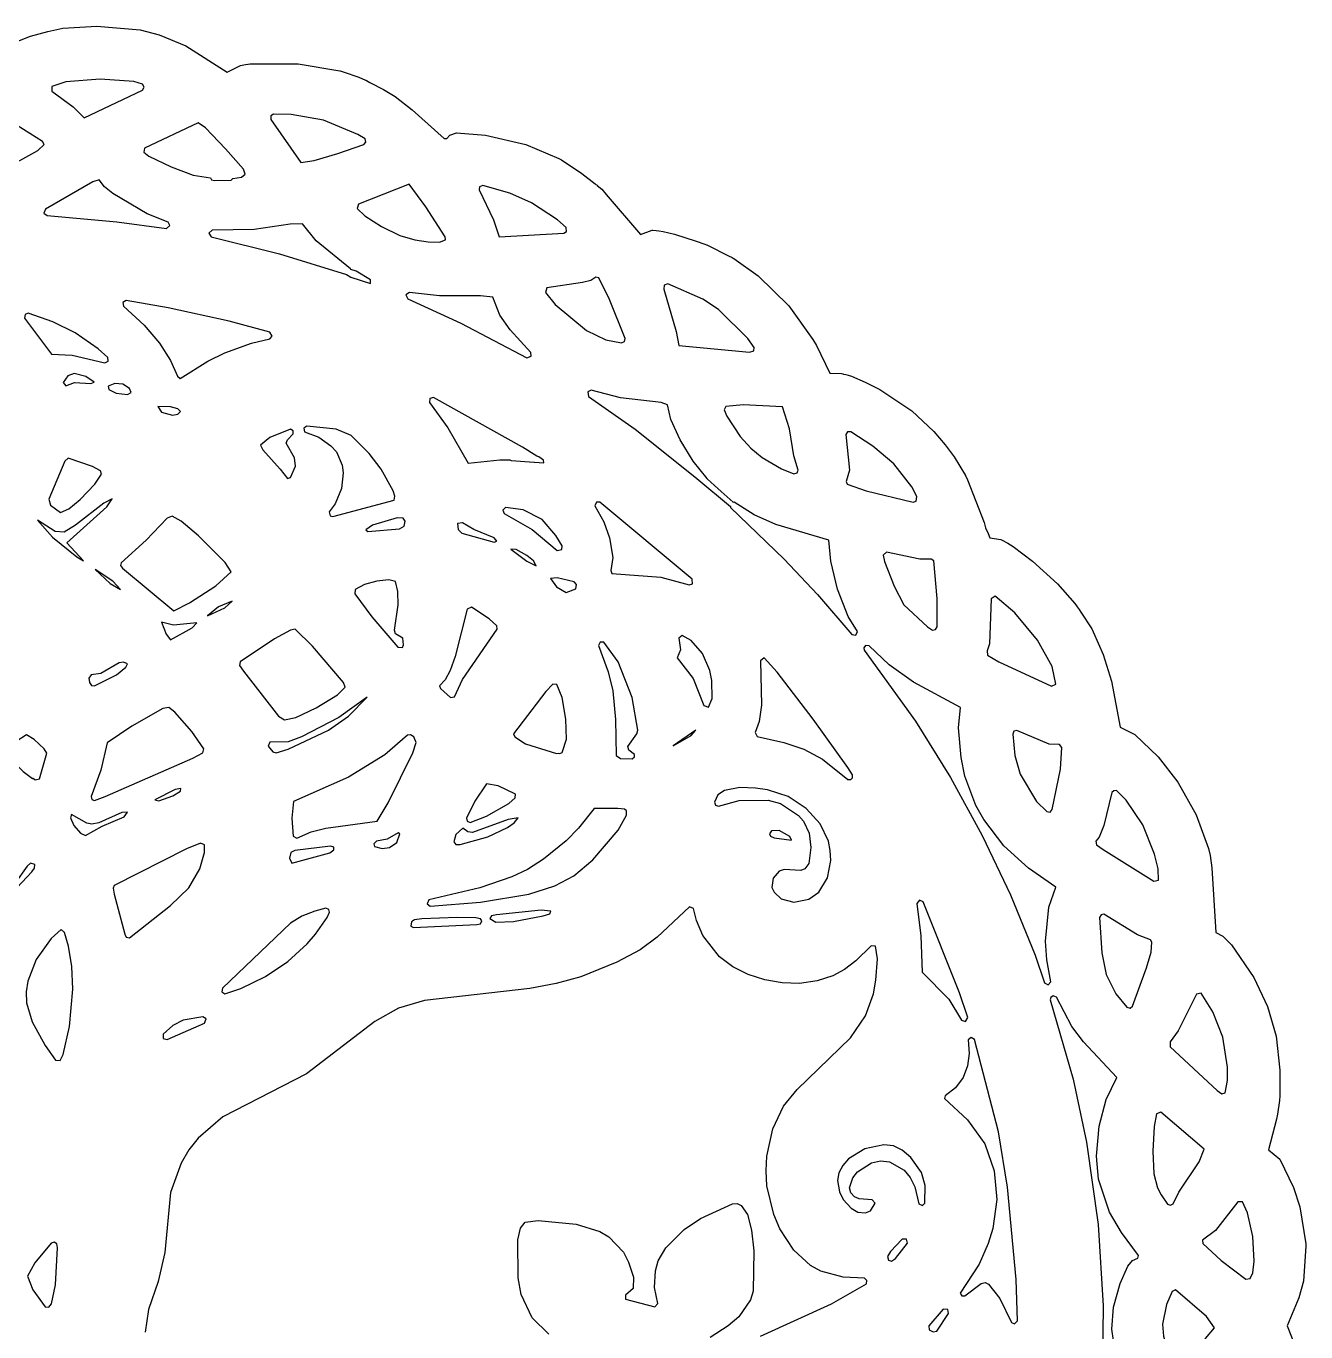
# Model space of a CAD drawing. Header units: millimetres. Extents: x 0 to 300, y 0 to 299.
# Drawn here: x 153.7 to 300.3, y 149.1 to 298.7 of the extents above; entities that cross this region are included whole.
import ezdxf

# ---------------------------------------------------------------- set-up
doc = ezdxf.new("R2010")
doc.units = ezdxf.units.MM
doc.layers.add('CUT', color=7, linetype='CONTINUOUS')

msp = doc.modelspace()

# ---------------------------------------------------------------- linework, layer by layer
at = {"layer": 'CUT'}
for points in [[(152.3274, 296.8481), (154.1507, 297.5825), (156.1481, 298.0993), (157.8777, 298.4801), (161.7654, 298.7254), (166.7408, 298.3007), (168.9049, 297.7445), (171.9709, 296.4695), (176.7105, 293.4317), (178.2293, 294.2301), (178.7912, 294.3432), (179.0625, 294.3718), (179.0996, 294.3757), (179.1118, 294.377), (179.3259, 294.3996), (184.8503, 294.4029), (189.6079, 293.6183), (189.6094, 293.6178), (189.6115, 293.6171), (189.643, 293.6068), (189.9924, 293.4926), (191.801, 292.8837), (192.5618, 292.5259), (192.5692, 292.522), (192.6523, 292.4791), (193.0436, 292.2765), (194.6281, 291.4565), (195.9317, 290.6646), (197.9053, 289.145), (201.5533, 285.8611), (201.8802, 285.8618), (202.201, 286.219), (202.9897, 286.5131), (206.2924, 286.2373), (210.9275, 285.1471), (214.7031, 283.5584), (214.7938, 283.5059), (214.8653, 283.4645), (214.9238, 283.4306), (214.9996, 283.3868), (217.3344, 281.8441), (218.8723, 280.653), (218.9446, 280.597), (219.0756, 280.4955), (219.1073, 280.471), (219.611, 280.0273), (220.1383, 279.4495), (224.0485, 274.8685), (225.4095, 275.3608), (225.4766, 275.3511), (225.8515, 275.2966), (226.1485, 275.2534), (226.6684, 275.1779), (227.9471, 274.899), (230.4208, 274.0893), (231.4274, 273.736), (231.6222, 273.6677), (231.6414, 273.6609), (231.6453, 273.6596), (234.297, 272.3461), (234.4143, 272.2818), (234.5529, 272.2059), (234.6555, 272.1496), (234.7541, 272.0956), (237.5336, 270.1332), (241.0677, 266.6865), (243.7855, 262.8314), (244.205, 262.1274), (245.7322, 258.9799), (247.0942, 258.9142), (247.2435, 258.8791), (247.3216, 258.8608), (247.5835, 258.7992), (247.8292, 258.7414), (248.2263, 258.6368), (249.7945, 257.9454), (251.4674, 257.0797), (255.1343, 254.6439), (257.6682, 252.2961), (258.9454, 250.7591), (260.0072, 249.3807), (261.2971, 247.2308), (261.3044, 247.2154), (261.3205, 247.1817), (261.3347, 247.152), (261.531, 246.741), (263.4171, 241.8437), (263.5825, 241.259), (263.8928, 240.6088), (264.0864, 240.1059), (265.339, 239.8971), (265.4106, 239.8738), (266.1488, 239.4863), (266.7367, 239.1012), (268.9848, 237.4394), (271.8267, 234.8122), (273.8055, 232.5697), (273.9913, 232.3162), (274.0881, 232.1842), (274.3076, 231.8849), (274.517, 231.5994), (275.7485, 229.6582), (275.9017, 229.3442), (277.0716, 226.7225), (278.016, 223.6693), (278.9941, 218.3917), (280.6069, 217.6109), (280.6845, 217.553), (283.3826, 215.0023), (285.5994, 212.1169), (287.705, 208.3629), (289.1208, 204.4991), (289.3025, 203.7009), (289.5054, 202.2756), (289.9594, 194.8787), (290.7696, 194.467), (291.7739, 193.4627), (294.34, 189.7407), (295.8984, 186.4136), (296.8766, 182.9938), (297.3044, 179.1237), (297.3047, 176.1677), (297.2694, 175.6466), (297.0424, 174.0568), (296.916, 173.5168), (296.0083, 169.9763), (297.2946, 168.9232), (298.8858, 165.658), (299.6, 163.4522), (300.2793, 159.2241), (300.2868, 158.9936), (300.2871, 158.9815), (300.2876, 158.9678), (300.2877, 158.9657), (300.0147, 154.9466), (299.4917, 153.0203), (298.1514, 149.8021), (299.5571, 146.2364)], [(237.8072, 148.641), (245.9525, 152.3357), (249.9305, 154.6494), (249.9965, 155.0096), (249.7349, 155.2657), (247.2579, 155.415), (244.712, 156.0931), (243.5425, 156.7295), (241.6132, 158.4783), (240.0272, 160.9447), (239.3331, 162.5837), (238.5473, 165.8471), (238.4513, 167.577), (238.5164, 169.2405), (239.2104, 172.4088), (240.4462, 174.9848), (242.0212, 176.9009), (248.1317, 182.7978), (249.849, 185.3316), (250.7537, 187.872), (251.0298, 189.4288), (251.2069, 191.8504), (250.9711, 193.3312), (250.4695, 193.3377), (248.721, 191.6222), (247.4324, 190.65), (246.0885, 189.9187), (244.2955, 189.34), (242.2737, 189.0556), (240.276, 189.1208), (238.3079, 189.4488), (236.3741, 190.069), (234.6434, 190.9485), (233.1075, 192.1042), (231.2017, 194.5581), (230.4573, 196.2552), (230.1427, 197.6252), (229.684, 197.8211), (225.9476, 194.3638), (224.0315, 192.9037), (221.3606, 191.4902), (217.2119, 189.7944), (214.3761, 189.0311), (211.3702, 188.4842), (199.294, 187.0962), (196.3117, 186.2208), (193.6045, 184.6998), (185.7902, 178.6953), (176.1957, 173.7777), (173.387, 171.3031), (172.3163, 169.9719), (171.42, 168.4563), (170.2214, 165.0895), (169.5493, 158.2047), (168.7921, 154.9035), (167.6982, 151.7058), (167.2888, 149.0988)], [(278.4272, 146.8409), (278.0522, 149.4395), (278.2644, 151.9529), (279.028, 154.6521), (279.9076, 156.653), (280.4279, 157.2942), (281.0203, 157.5802), (281.1269, 157.8651), (279.1716, 160.527), (277.7789, 162.8579), (276.5404, 166.6109), (276.2988, 169.2681), (276.6058, 172.6849), (277.3937, 175.7467), (278.6448, 178.2712), (274.7922, 182.3464), (273.4819, 184.117), (271.7027, 187.4723), (271.3349, 187.6346), (271.0532, 187.4546), (271.004, 187.1594), (273.6259, 178.0815), (275.1408, 170.8441), (276.4767, 161.4288), (277.0502, 152.1028), (276.9302, 142.8074)], [(213.5506, 148.8731), (211.6629, 150.7304), (210.3865, 153.415), (210.0347, 155.3149), (210.0085, 159.6809), (210.3134, 161.0235), (210.8406, 161.6988), (212.3447, 161.8751), (216.6729, 161.4819), (219.3829, 160.6246), (220.4398, 160.0074), (222.0898, 158.2422), (222.6879, 157.1056), (223.2629, 155.38), (223.1988, 154.0972), (222.3514, 153.3316), (222.3433, 152.8714), (225.6975, 152.0052), (226.0532, 152.3793), (225.6659, 154.1968), (225.758, 156.1405), (226.0723, 157.2699), (226.9628, 158.7595), (229.0527, 160.8492), (230.9185, 162.1254), (234.5885, 163.7938), (235.1324, 163.8364), (235.5824, 163.6166), (236.3149, 162.5628), (236.7841, 160.78), (237.0269, 158.4004), (236.9666, 153.7952), (236.6624, 152.8175), (235.3261, 150.8391), (234.1067, 149.8026), (232.0414, 148.4832)]]:
    msp.add_lwpolyline(points, dxfattribs=at)
for points in [[(166.9922, 291.3907), (167.1899, 291.7343), (166.9848, 292.0734), (166.0051, 292.3826), (162.1606, 292.6522), (158.2222, 292.3567), (156.6232, 291.8199), (156.6308, 291.2719), (159.0426, 289.4622), (160.3257, 288.2328)], [(147.7278, 283.0178), (149.556, 282.5527), (150.806, 282.6178), (152.9547, 283.3465), (155.0002, 284.4596), (155.7235, 285.1763), (155.555, 285.4985), (152.6446, 287.3287), (150.2466, 288.6124), (144.5527, 285.4447), (144.3736, 285.1641), (144.4763, 284.8475), (145.8289, 283.9516)], [(172.8056, 281.6341), (174.8048, 281.3364), (174.9063, 281.1335), (175.2389, 281.0428), (177.1736, 281.073), (177.3325, 281.2637), (178.3529, 281.4274), (178.7626, 281.7608), (178.5529, 282.3384), (176.5068, 284.6774), (174.2313, 287.0737), (173.3805, 287.6558), (167.2312, 284.7369), (167.155, 284.2726), (167.7165, 283.8441), (170.2865, 282.5906)], [(186.6635, 283.3301), (189.3891, 284.1167), (192.3671, 285.1788), (192.593, 285.4263), (192.4945, 285.817), (191.668, 286.3026), (187.7434, 287.9485), (184.0474, 288.5984), (182.009, 288.6303), (181.7064, 288.4331), (181.7134, 288.0391), (185.1426, 283.1003)], [(169.7328, 275.5315), (170.1391, 275.8677), (169.9465, 276.2595), (167.5419, 277.2357), (163.6185, 279.5595), (162.6392, 280.3173), (162.0539, 281.1218), (161.3245, 280.8782), (155.8989, 277.7622), (155.6941, 277.3118), (156.0609, 277.0201), (164.0724, 276.2943)], [(196.4887, 274.7471), (198.208, 274.2395), (199.7245, 274.0261), (201.0352, 273.9701), (201.7097, 274.2539), (201.6914, 274.5843), (199.4797, 278.0079), (197.5429, 280.6066), (191.7453, 278.3275), (191.6081, 277.8164), (192.4895, 276.999), (194.3693, 275.7777)], [(207.8818, 274.5952), (215.2678, 274.9972), (215.5757, 275.2065), (215.5227, 275.6418), (214.5317, 276.5218), (211.5824, 278.4908), (209.0995, 279.57), (205.992, 280.4593), (205.6242, 280.3096), (205.5645, 279.9505), (207.2015, 276.5349)], [(190.375, 270.2623), (190.8676, 269.9787), (193.1046, 269.2532), (193.1046, 269.6764), (191.4722, 270.6438), (190.8575, 270.8359), (190.8372, 270.9044), (186.8931, 274.1408), (185.3249, 276.0585), (183.9321, 276.0268), (179.7816, 275.4218), (174.9875, 275.3504), (174.6154, 275.0158), (174.8791, 274.5904), (182.6978, 272.6306)], [(220.0932, 262.7981), (221.875, 262.4312), (222.2403, 262.6028), (222.2882, 262.9351), (220.5128, 267.413), (219.2827, 269.9001), (218.9448, 269.9489), (218.3804, 269.5971), (217.4022, 269.3466), (213.3379, 268.73), (213.1907, 268.1928), (214.2822, 266.8451), (217.8698, 263.8495)], [(211.0358, 260.734), (211.5277, 260.9072), (211.4907, 261.3369), (209.1187, 263.9466), (207.9271, 265.5949), (207.125, 267.6657), (205.7142, 267.8337), (201.032, 267.8352), (197.583, 268.225), (197.1745, 267.9373), (197.3842, 267.4838), (203.4777, 264.6944)], [(228.4396, 262.1236), (236.5384, 261.3605), (237.0241, 261.5066), (237.0619, 261.9111), (236.3384, 262.9381), (232.9863, 266.2561), (231.2004, 267.4277), (227.1842, 269.1929), (226.7825, 269.0561), (226.7228, 268.5967), (228.1595, 263.726)], [(168.9562, 262.4107), (170.2269, 260.4292), (171.0044, 258.6085), (171.3198, 258.3628), (174.4857, 260.3277), (176.4371, 261.3054), (179.4875, 262.4063), (181.5868, 262.9106), (181.8549, 263.2087), (181.5842, 263.6569), (176.9152, 264.9069), (169.9422, 266.4466), (165.1366, 267.2716), (164.7654, 267.0485), (164.8048, 266.6497), (167.1908, 264.4785)], [(158.9408, 261.0218), (162.6759, 260.1499), (163.0554, 260.3474), (163.0254, 260.7741), (161.9084, 261.7637), (159.2748, 263.5797), (156.7108, 264.8603), (153.9159, 265.8219), (153.5403, 265.6878), (153.4948, 265.2592), (156.5565, 261.1573)], [(160.517, 258.5821), (159.1869, 258.9146), (158.4613, 258.6425), (157.9172, 257.8868), (158.2195, 257.524), (159.2171, 257.8868), (161.0913, 257.7659), (161.4541, 257.9473)], [(164.7491, 257.7054), (163.812, 257.7961), (163.0563, 257.4938), (163.147, 257.1008), (163.9934, 256.6776), (165.263, 256.5265), (165.6863, 256.7381), (165.5049, 257.1915)], [(204.3203, 248.6665), (207.9469, 249.028), (209.0819, 249.0274), (209.2473, 248.969), (211.8665, 248.7789), (211.9165, 248.7728), (211.9206, 248.775), (212.9958, 248.697), (212.9353, 248.9993), (212.3912, 249.3922), (212.1867, 249.4458), (212.1866, 249.4471), (210.5328, 250.4799), (200.3566, 256.1637), (199.9367, 256.0668), (199.8793, 255.6083), (201.982, 252.7183)], [(246.62, 234.2229), (245.8619, 237.4368), (245.6251, 239.8133), (239.5726, 241.6128), (237.0909, 242.7326), (234.7918, 244.1777), (234.6709, 244.1566), (234.6573, 244.1688), (233.2933, 245.4054), (232.5255, 246.1015), (231.6822, 246.8659), (231.6873, 246.8851), (230.0806, 248.8852), (228.5935, 251.3434), (227.5157, 253.6569), (227.1305, 255.3361), (226.4171, 255.5973), (221.7589, 256.1378), (218.3938, 257.0004), (218.0258, 256.8439), (218.1095, 256.3001), (223.4355, 252.5489), (230.4785, 246.9208), (230.4988, 246.8832), (234.3528, 243.6878), (234.3477, 243.5577), (240.5093, 237.6531), (244.3239, 233.5958), (248.2645, 229.0139), (248.7271, 228.9394), (248.9274, 229.363), (247.8651, 231.0905)], [(171.0369, 254.8638), (170.2207, 255.1057), (168.7395, 255.1359), (169.1627, 254.5011), (170.4323, 254.1383), (171.0369, 254.2592), (171.3392, 254.5615)], [(236.7022, 250.3794), (238.0035, 249.3171), (240.2279, 248.0127), (241.6387, 247.414), (242.0173, 247.5345), (242.1125, 247.8484), (241.6302, 249.4969), (241.1128, 252.5952), (240.3196, 255.09), (235.7998, 255.3186), (233.8449, 255.1387), (233.6441, 254.7814), (233.9331, 254.0337), (235.4901, 251.7132)], [(188.5765, 250.648), (189.2117, 249.9396), (189.863, 248.4108), (189.9889, 247.5321), (189.8011, 245.7427), (189.0626, 244.0125), (188.3763, 243.0836), (188.4832, 242.6285), (188.8083, 242.5447), (195.8396, 244.4071), (195.9196, 244.888), (195.7133, 245.4912), (194.3287, 247.9627), (192.9654, 249.7499), (190.889, 251.8284), (189.2021, 252.5398), (185.8172, 252.8986), (185.4933, 252.6539), (185.5624, 252.2538), (187.2047, 251.6235)], [(184.4205, 249.2498), (183.4666, 250.9283), (183.6009, 251.339), (184.2787, 252.0201), (184.2484, 252.3516), (183.9732, 252.539), (181.6062, 251.6135), (180.5364, 250.7141), (180.7742, 250.1922), (182.7836, 247.976), (183.6258, 246.8785), (183.9683, 246.9978), (184.5181, 248.3)], [(247.6268, 246.5559), (247.7303, 246.2327), (249.9155, 245.4877), (255.3078, 244.1783), (255.654, 244.2861), (255.7032, 244.8441), (255.159, 245.9431), (253.0956, 248.5946), (250.6815, 250.5886), (248.1347, 252.2457), (247.7749, 252.233), (247.5788, 251.931), (248.0002, 247.843)], [(157.6005, 242.9872), (158.562, 243.4168), (159.8436, 244.4814), (161.5441, 246.2432), (162.3154, 247.3885), (162.1779, 247.7583), (161.255, 248.2892), (158.477, 249.2276), (158.1129, 248.8909), (156.2772, 244.515), (156.4577, 243.8354)], [(162.5726, 244.0718), (159.338, 241.5325), (158.0079, 240.7465), (157.0103, 240.807), (154.9547, 242.1371), (156.6778, 240.1722), (159.4589, 237.9049), (160.2449, 237.4817), (158.3404, 239.5373), (162.9051, 243.6486), (163.5399, 244.5555)], [(220.5178, 240.0906), (220.8826, 237.8409), (220.6468, 236.3495), (220.788, 236.0175), (226.4032, 235.6055), (229.6396, 234.6968), (230.016, 234.8342), (229.959, 235.3825), (219.4066, 244.1669), (219.0029, 244.1733), (218.8136, 243.7802), (219.8402, 241.946)], [(172.3702, 232.6381), (175.4087, 234.5932), (177.1729, 236.2039), (176.463, 237.261), (173.4096, 240.3142), (171.4145, 242.0066), (170.3805, 242.5895), (169.8435, 242.3396), (167.4287, 239.8345), (164.5422, 237.247), (164.4923, 236.9139), (164.7124, 236.6108), (170.5971, 231.7372)], [(196.8834, 242.3487), (196.1881, 242.4092), (193.3465, 241.5325), (192.5907, 241.0186), (192.8326, 240.8372), (196.4601, 241.1395), (196.974, 241.4418), (197.095, 242.0162)], [(214.5204, 238.667), (215.0306, 238.7722), (215.0703, 239.1688), (214.3732, 240.3709), (212.7733, 242.1826), (210.5945, 243.3204), (208.5889, 243.5793), (208.2666, 243.2846), (208.4198, 242.8756), (211.6389, 241.067)], [(204.9547, 241.0488), (203.6548, 241.8046), (203.0805, 241.7441), (203.1711, 241.0488), (203.5944, 240.6256), (207.2824, 239.5978), (207.6149, 239.7187), (207.2824, 240.0815)], [(209.2171, 238.8118), (211.0309, 237.4213), (212.1191, 236.8771), (211.7866, 237.4515), (211.0309, 238.0863), (209.8217, 238.7514)], [(254.2363, 232.426), (256.934, 229.8976), (257.509, 229.5402), (257.8702, 229.5822), (258.0397, 229.9039), (258.0395, 233.1319), (257.6759, 237.4738), (257.3469, 237.6618), (256.0529, 237.6707), (252.2381, 238.4415), (251.8635, 238.1108), (252.0197, 237.372), (253.1241, 234.5682)], [(163.2981, 234.8517), (164.4771, 234.1867), (163.6004, 235.1238), (161.575, 236.4539)], [(196.7767, 227.5429), (196.9152, 227.841), (196.8269, 228.619), (195.9813, 229.1091), (195.8587, 229.509), (196.3103, 232.4299), (196.2498, 233.9326), (195.977, 235.0882), (195.2179, 235.3036), (193.8467, 235.1536), (192.4334, 234.7682), (191.3562, 234.1819), (191.3093, 233.6882), (193.2712, 231.05), (196.2596, 227.5555)], [(214.5073, 235.5168), (213.7516, 235.4563), (214.4468, 234.489), (215.5351, 233.8239), (216.6536, 234.2471), (216.7141, 234.761), (216.4722, 235.0633)], [(271.6387, 223.3281), (271.2249, 225.3626), (269.5416, 228.3726), (266.9302, 231.4968), (264.6944, 233.4327), (264.249, 233.1151), (264.0222, 227.9533), (263.7649, 227.1576), (263.8198, 226.6388), (265.0972, 225.8746), (271.1469, 223.1213)], [(174.4529, 231.1637), (176.4178, 232.0706), (177.2642, 232.8263), (175.7225, 232.1915)], [(202.7374, 221.8663), (203.6544, 223.8627), (207.6418, 229.6354), (207.5788, 230.0236), (206.7364, 230.8106), (204.7029, 232.1639), (204.2083, 231.9347), (202.8313, 226.5197), (202.2521, 224.9005), (201.6716, 223.8376), (201.036, 223.1462), (201.1571, 222.8395), (202.2723, 221.8182)], [(169.1627, 230.4382), (169.7068, 229.0476), (170.2207, 228.4128), (172.6996, 229.7731), (173.2437, 230.3777), (170.5532, 230.1057)], [(183.2874, 219.2428), (184.5693, 219.5017), (186.9106, 220.6238), (189.3434, 222.1063), (190.2057, 222.9769), (190.0327, 223.5126), (186.4671, 227.6816), (184.4969, 229.6326), (183.9609, 229.5312), (182.1121, 228.5311), (178.2086, 225.8804), (178.1142, 225.4826), (178.563, 224.8054), (182.5929, 219.6681)], [(231.8555, 220.7169), (232.2531, 221.7068), (232.2269, 223.7694), (232.0074, 224.9108), (231.1458, 226.8326), (229.8672, 228.3265), (228.8197, 228.9195), (228.4371, 228.5931), (228.623, 227.2731), (228.2416, 226.3448), (230.0846, 223.9977), (231.3223, 220.8789)], [(220.8833, 222.5687), (221.1859, 219.2698), (221.2565, 215.1534), (221.7607, 214.8129), (223.0905, 214.7959), (223.3518, 214.9983), (223.3769, 215.2931), (222.7182, 215.7657), (222.615, 216.1803), (223.632, 217.6348), (223.7592, 218.0796), (223.1054, 221.809), (221.4956, 225.9061), (219.8616, 228.1336), (219.4325, 228.156), (219.2432, 227.7703), (220.3573, 224.7372)], [(270.4652, 193.8837), (270.8314, 197.773), (271.6579, 200.0713), (268.5062, 202.2607), (265.6675, 204.8276), (263.3733, 207.8192), (262.4557, 209.4365), (261.225, 212.7767), (260.7939, 214.9237), (260.4883, 218.3218), (260.7005, 220.6506), (255.3475, 223.5555), (252.5475, 225.5657), (250.2384, 227.7409), (249.8377, 227.7708), (249.6325, 227.5069), (249.6847, 227.2123), (255.5589, 219.0878), (259.5736, 212.6583), (263.2079, 205.9968), (266.4574, 199.1938), (269.2644, 192.2819), (270.3382, 189.1227), (270.7778, 188.9025), (271.0822, 189.2495), (270.5906, 191.7554)], [(244.9221, 214.7367), (247.804, 212.4199), (248.1376, 212.3961), (248.3534, 212.6036), (248.3426, 212.9379), (247.8023, 213.7776), (243.8402, 219.313), (239.7085, 224.7114), (238.239, 226.3333), (237.81, 225.9927), (237.9338, 220.9413), (237.6603, 219.0756), (237.1852, 217.7839), (237.4346, 217.3295), (240.4821, 216.6407), (242.7789, 215.8723)], [(164.8398, 225.8735), (164.3259, 225.7828), (162.2401, 224.5736), (161.1216, 224.3922), (160.8495, 224.0295), (160.91, 223.5156), (161.1518, 223.1831), (161.4843, 223.1528), (164.0236, 224.3922), (165.0817, 225.2689), (165.2933, 225.6619)], [(210.2147, 216.9255), (210.8797, 216.5023), (214.4166, 215.3838), (214.6179, 215.4363), (214.8094, 215.3974), (215.0946, 215.5226), (215.1073, 215.564), (215.1119, 215.5652), (215.1298, 215.6368), (215.563, 217.0402), (215.5086, 219.3382), (215.0838, 221.7889), (214.4769, 223.3061), (214.0038, 223.3389), (213.2234, 222.5104), (209.4875, 217.6609), (209.6409, 217.3148), (210.2034, 216.9706)], [(190.5956, 219.6764), (192.7419, 221.8529), (189.5073, 219.5253), (185.2147, 217.2883), (183.673, 216.7139), (181.5871, 216.6837), (181.4057, 216.2302), (181.9499, 215.5954), (182.3126, 215.4745), (183.673, 215.8977), (188.3283, 218.0742)], [(172.769, 214.8522), (173.9023, 215.4849), (174.014, 215.9321), (172.6596, 217.9088), (170.6997, 220.1387), (170.0025, 220.6432), (169.3428, 220.5311), (165.7646, 218.5293), (162.9451, 216.6015), (162.2267, 213.4699), (161.1106, 210.4572), (161.2039, 210.1332), (161.515, 210.003), (162.7201, 210.4632)], [(151.6294, 214.9908), (153.3223, 213.3282), (154.3803, 212.5422), (154.4897, 212.5568), (154.7015, 212.381), (155.1947, 212.4765), (156.0227, 215.4183), (155.7471, 215.9268), (154.5963, 216.9861), (153.7095, 217.5307), (152.5083, 216.7783), (150.961, 217.1019), (150.5189, 217.018), (150.2187, 216.6932), (150.2461, 216.393), (150.6628, 215.895), (151.5926, 215.0676)], [(193.8967, 207.656), (195.133, 209.7226), (197.9565, 215.4587), (198.3579, 216.6619), (198.0849, 217.2929), (197.7156, 217.5387), (197.3677, 217.4831), (194.7547, 215.2338), (190.6138, 212.6648), (184.3192, 209.8924), (184.0946, 207.9641), (184.244, 205.934), (184.6731, 205.6928), (186.3141, 206.4188), (188.0225, 206.8245)], [(229.864, 217.4394), (230.3779, 218.0742), (227.8084, 216.2604)], [(267.5658, 213.0079), (269.429, 209.888), (270.6072, 208.7371), (271.0032, 208.6765), (271.2379, 208.9592), (272.1595, 213.6026), (272.3447, 216.0883), (272.0572, 216.435), (270.8844, 216.4531), (267.1715, 218.0389), (266.8464, 217.9528), (266.712, 217.6073), (266.9576, 215.1791)], [(171.3997, 211.3935), (170.7346, 211.2725), (168.4069, 210.0936), (168.8906, 209.9727), (170.4928, 210.547), (171.3392, 211.0609)], [(208.9546, 209.6686), (209.7072, 210.317), (209.7375, 210.7259), (207.7407, 211.7041), (206.4099, 211.9234), (205.0839, 209.941), (204.1267, 207.9891), (204.201, 207.6232), (204.5488, 207.4874), (206.4183, 208.2034)], [(238.674, 210.0313), (240.093, 209.6728), (242.1764, 208.2939), (242.717, 207.6508), (243.3727, 206.257), (243.5861, 204.6327), (243.3595, 202.791), (242.8875, 202.1729), (242.4237, 201.999), (240.512, 202.1145), (239.9391, 201.9267), (239.2403, 201.1182), (239.1166, 200.0454), (239.3616, 199.4884), (240.1728, 198.7315), (241.6135, 198.3652), (243.3589, 198.7129), (244.4918, 199.5098), (245.4869, 201.138), (245.853, 203.1147), (245.7929, 204.2595), (245.5793, 205.3532), (244.6367, 207.3511), (243.0453, 209.1019), (240.962, 210.4578), (238.6151, 211.24), (237.2364, 211.427), (235.4491, 211.4844), (233.6664, 211.1498), (232.9287, 210.6489), (232.5434, 209.8223), (232.6553, 209.4774), (232.9746, 209.3665), (235.3518, 210.001)], [(283.3917, 200.8851), (283.3458, 202.1903), (282.9608, 203.8557), (281.6208, 207.227), (279.6855, 210.063), (278.5931, 211.1354), (278.2659, 211.1266), (278.0715, 210.9076), (277.1565, 207.1421), (276.6102, 205.8069), (276.2225, 205.3292), (276.3014, 204.9255), (277.0654, 204.3826), (282.8779, 200.7637)], [(164.6282, 208.6425), (161.9982, 207.4636), (161.2123, 207.2822), (160.6077, 207.4031), (158.8846, 208.4007), (158.7334, 208.0077), (159.1264, 207.1311), (159.9124, 206.2544), (160.4565, 206.0126), (162.3912, 207.0706), (164.9003, 208.1286), (165.263, 208.6728)], [(211.2684, 199.2909), (214.2351, 200.2308), (216.4335, 201.3942), (218.6013, 203.2096), (221.4872, 206.6003), (222.4327, 208.325), (222.4382, 208.8041), (222.2164, 209.0059), (221.4765, 209.098), (218.7605, 209.0958), (216.9498, 206.8278), (215.5207, 205.3997), (212.9461, 203.2793), (211.1168, 202.1025), (209.3132, 201.2483), (205.6562, 200.0093), (199.7928, 198.6165), (199.6064, 198.1641), (199.9709, 197.8847), (205.7301, 198.3631)], [(208.8241, 206.9195), (209.5798, 207.4334), (210.0333, 208.038), (208.8846, 207.8263), (204.8035, 206.3451), (204.2594, 206.4055), (203.7153, 206.8288), (202.8991, 206.1032), (202.6572, 205.287), (202.8991, 204.9847), (203.413, 204.9545), (206.5569, 205.8614)], [(238.8422, 206.1939), (238.9632, 205.9219), (239.3561, 205.7405), (241.3513, 205.4684), (241.1699, 205.8916), (239.9607, 206.5567), (239.0539, 206.5265)], [(165.1455, 194.351), (165.4998, 194.2825), (170.2208, 197.9932), (172.3082, 199.9893), (173.5689, 202.1806), (174.0922, 204.0493), (174.0854, 204.9097), (173.6371, 205.1307), (172.0337, 204.4623), (163.768, 200.2612), (163.629, 199.9627), (163.7419, 199.274), (164.9613, 194.7039)], [(196.4904, 206.1939), (196.2788, 206.3149), (195.0393, 205.5893), (193.7999, 205.3475), (193.4976, 205.0452), (193.5883, 204.7429), (194.465, 204.5011), (195.2812, 204.622), (196.1578, 205.1964)], [(188.5399, 204.7731), (184.4589, 204.2895), (184.0055, 204.0476), (183.8543, 203.3826), (184.1264, 202.8384), (188.4493, 204.0174), (188.9329, 204.3499), (188.9027, 204.6522)], [(154.1687, 202.8082), (153.7757, 202.4757), (152.3549, 200.4805), (150.9946, 199.1504), (150.2993, 197.6087), (154.3199, 201.8409), (154.6222, 202.2641), (154.6524, 202.6571)], [(181.1044, 189.8325), (183.6533, 191.569), (185.8631, 193.5667), (186.8236, 194.7043), (188.156, 196.6169), (188.4259, 197.2178), (188.3673, 197.5127), (188.0013, 197.6829), (186.753, 197.3454), (185.2615, 196.7465), (183.9682, 195.9707), (176.1737, 188.5129), (176.1066, 188.0868), (176.4353, 187.8602), (178.2618, 188.4578)], [(256.3097, 190.327), (259.3936, 187.24), (260.8443, 184.8376), (261.2868, 184.6948), (261.5415, 185.1529), (260.5896, 187.9599), (256.4287, 198.4026), (256.0108, 198.5906), (255.7003, 198.214), (256.1914, 194.5168)], [(205.7407, 196.46), (205.1965, 196.5809), (203.0502, 196.6111), (198.9994, 196.46), (198.153, 196.339), (197.8205, 196.0972), (197.76, 195.6135), (198.0321, 195.4624), (205.2872, 195.7949), (205.7104, 195.8856), (205.8918, 196.2181)], [(213.6609, 197.0343), (213.7818, 197.3366), (212.6633, 197.4575), (207.5545, 196.9134), (206.9801, 196.7925), (206.7987, 196.4902), (207.494, 196.067), (209.4892, 196.1577), (212.9051, 196.7925)], [(277.396, 190.0848), (278.5126, 187.8512), (279.7632, 186.3277), (280.1467, 186.2132), (280.418, 186.4601), (282.0268, 190.8268), (282.5653, 192.6299), (282.6565, 193.7863), (282.4677, 194.0257), (280.9771, 194.6105), (277.1519, 196.9653), (276.8159, 196.924), (276.6367, 196.5967), (276.9018, 192.5608)], [(159.0367, 188.3781), (158.9188, 191.0068), (158.5311, 193.3146), (158.0827, 194.8702), (157.6868, 195.2182), (156.5252, 194.1944), (154.8221, 191.7882), (153.8692, 189.3081), (153.6852, 188.0735), (153.7201, 186.8367), (154.3517, 184.6593), (155.8657, 181.9287), (157.0495, 180.245), (157.5831, 180.2184), (157.895, 180.9131), (158.619, 184.1152)], [(291.0464, 176.5269), (291.3208, 177.9202), (291.2933, 179.4734), (290.7826, 182.9049), (289.6263, 185.7762), (288.2723, 187.9367), (287.7367, 187.829), (285.6734, 183.6067), (284.754, 182.3481), (284.756, 181.7985), (290.116, 176.8012), (290.6613, 176.4112)], [(174.2903, 184.9866), (173.8993, 185.2375), (171.6773, 184.8312), (170.4635, 184.2242), (169.3714, 183.2212), (169.371, 182.752), (169.8218, 182.622), (174.0991, 184.499)], [(261.5127, 179.6069), (261.0078, 178.2606), (260.1592, 177.0942), (258.9725, 176.1853), (258.8878, 175.8685), (261.5293, 173.433), (263.5032, 170.6702), (264.5556, 167.5968), (264.8664, 164.2943), (264.4137, 160.9744), (263.8824, 159.2507), (262.8429, 156.871), (260.6901, 153.5484), (260.8798, 153.2772), (261.2097, 153.2494), (263.0817, 154.6572), (263.5522, 154.7707), (263.9268, 154.6029), (265.2055, 152.9694), (266.5494, 150.2104), (266.9161, 150.0488), (267.2567, 150.4074), (267.1092, 155.1176), (266.112, 165.6946), (265.0553, 172.0311), (262.3309, 182.6309), (261.9352, 182.8683), (261.5998, 182.5989), (261.6937, 181.0379)], [(282.8548, 167.2264), (283.2829, 165.646), (283.6919, 164.8468), (284.447, 163.7575), (284.7894, 163.6345), (285.0659, 163.8144), (285.7283, 165.1265), (288.047, 168.619), (288.653, 170.0803), (283.6677, 174.2837), (283.1654, 174.1012), (282.917, 172.6642), (282.7645, 169.8428)], [(248.146, 165.0502), (248.008, 165.6402), (248.3817, 166.7938), (248.9049, 167.4575), (250.5273, 168.4984), (251.5646, 168.707), (252.599, 168.6256), (254.2764, 167.6578), (254.9495, 166.8272), (255.4827, 165.7617), (255.9461, 163.7805), (256.3452, 163.613), (256.6436, 163.8803), (256.6842, 165.8982), (256.2311, 167.4028), (255.0203, 169.1004), (254.0217, 169.9532), (253.0444, 170.4297), (251.9496, 170.549), (249.7719, 170.0999), (247.9021, 168.9439), (247.2212, 168.2064), (246.7792, 167.3506), (246.6142, 166.4674), (246.8631, 165.1734), (247.2918, 164.2934), (248.2042, 163.299), (248.9551, 162.8488), (249.8384, 162.7511), (250.4147, 163.015), (250.9514, 163.8598), (250.6159, 164.2661), (249.1222, 164.3599), (248.5635, 164.597)], [(293.3908, 155.1755), (293.8951, 155.2427), (294.2055, 155.8805), (294.3747, 157.2451), (294.2281, 160.0482), (293.6053, 162.7611), (293.0396, 164.0183), (292.4889, 164.0105), (289.9147, 160.7501), (288.4293, 159.6301), (288.4781, 159.2721), (290.5775, 157.3241)], [(157.2538, 158.7547), (157.1673, 159.2191), (156.8984, 159.4098), (156.5516, 159.301), (154.6836, 157.0426), (153.8188, 155.5097), (154.4178, 153.9599), (155.8598, 151.9838), (156.2598, 151.9429), (156.578, 152.3314), (157.0426, 154.5199)], [(252.3699, 157.7599), (252.4726, 157.3323), (252.8303, 157.2222), (253.2732, 157.5344), (254.6425, 159.2801), (254.5496, 159.7677), (254.0532, 159.7691), (252.6889, 158.3392)], [(289.8295, 149.5973), (288.8952, 150.8856), (285.3383, 153.9514), (284.9803, 153.7702), (284.3318, 152.2738), (283.8539, 150.0037), (283.973, 148.6357), (284.8099, 145.7777), (285.2771, 145.5583), (286.2214, 146.1633), (288.7719, 148.3794)], [(257.1115, 149.3683), (257.572, 149.1355), (257.9999, 149.2081), (259.3248, 151.2158), (259.2659, 151.7088), (258.7404, 151.7205), (257.0799, 149.8352)]]:
    msp.add_lwpolyline(points, close=True, dxfattribs=at)

doc.saveas('drawing.dxf')
